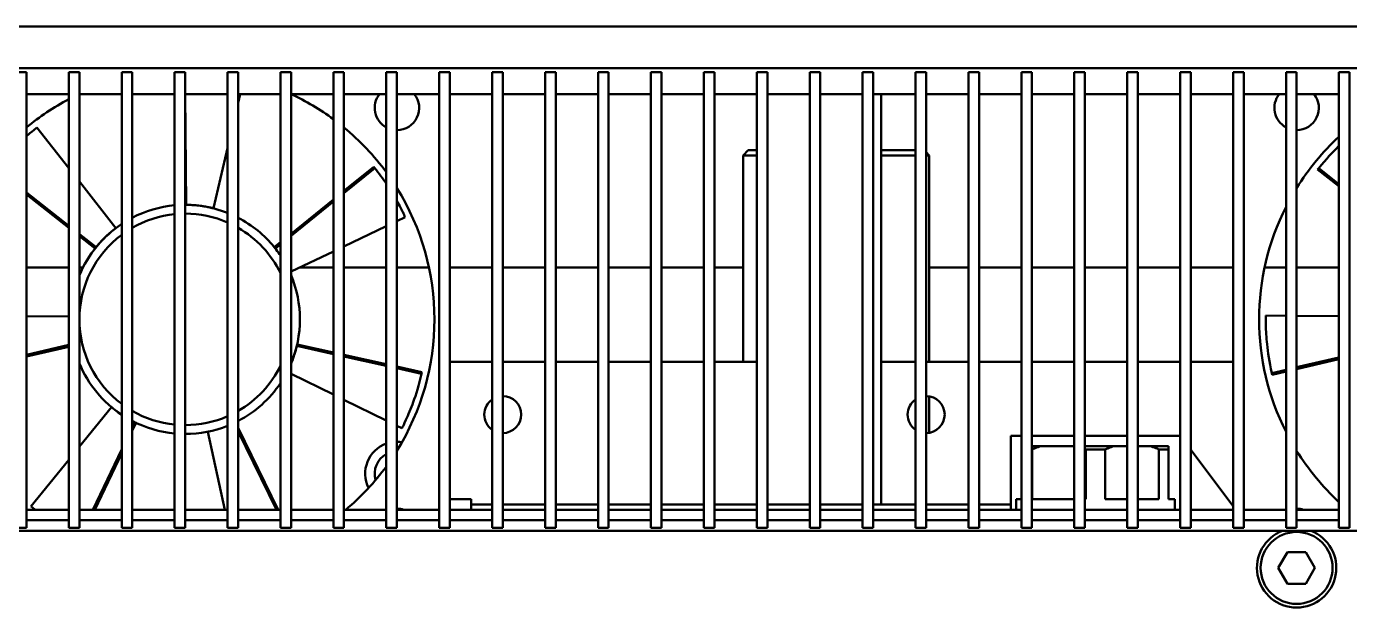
# Model space of a CAD drawing. Header units: millimetres. Extents: x 100 to 5488, y 100 to 4218.
# Drawn here: x 4453 to 4578, y 2043.9 to 2098.9 of the extents above; entities that cross this region are included whole.
import ezdxf

# ---------------------------------------------------------------- set-up
doc = ezdxf.new("R2010")
doc.units = ezdxf.units.MM
doc.header["$LTSCALE"] = 20
doc.layers.add('Visible (ANSI)', color=7, linetype='Continuous', lineweight=50)

msp = doc.modelspace()

# ---------------------------------------------------------------- linework, layer by layer
at = {"layer": 'Visible (ANSI)'}
for p, q in [((3932.002, 2098.881), (4884.002, 2098.881)), ((4883.702, 2094.931), (3932.302, 2094.931)), ((4453.002, 2094.562), (4452.002, 2094.562)), ((4453.002, 2094.562), (4453.002, 2094.556)), ((4453.002, 2094.556), (4453.002, 2088.969)), ((4457.002, 2094.556), (4457.002, 2094.562)), ((4458.002, 2094.562), (4457.002, 2094.562)), ((4457.002, 2088.969), (4457.002, 2094.556)), ((4458.002, 2094.562), (4458.002, 2094.556)), ((4458.002, 2094.556), (4458.002, 2088.969)), ((4462.002, 2094.556), (4462.002, 2094.562)), ((4463.002, 2094.562), (4462.002, 2094.562)), ((4462.002, 2088.969), (4462.002, 2094.556)), ((4463.002, 2094.562), (4463.002, 2094.556)), ((4463.002, 2094.556), (4463.002, 2088.969)), ((4467.002, 2094.556), (4467.002, 2094.562)), ((4468.002, 2094.562), (4467.002, 2094.562)), ((4467.002, 2088.969), (4467.002, 2094.556)), ((4468.002, 2094.562), (4468.002, 2094.556)), ((4468.002, 2094.556), (4468.002, 2088.969)), ((4472.002, 2094.556), (4472.002, 2094.562)), ((4473.002, 2094.562), (4472.002, 2094.562)), ((4472.002, 2088.969), (4472.002, 2094.556)), ((4473.002, 2094.562), (4473.002, 2094.556)), ((4473.002, 2094.556), (4473.002, 2088.969)), ((4477.002, 2094.556), (4477.002, 2094.562)), ((4478.002, 2094.562), (4477.002, 2094.562)), ((4477.002, 2088.969), (4477.002, 2094.556)), ((4478.002, 2094.562), (4478.002, 2094.556)), ((4478.002, 2094.556), (4478.002, 2088.969)), ((4482.002, 2094.556), (4482.002, 2094.562)), ((4483.002, 2094.562), (4482.002, 2094.562)), ((4482.002, 2088.969), (4482.002, 2094.556)), ((4483.002, 2094.562), (4483.002, 2094.556)), ((4483.002, 2094.556), (4483.002, 2088.969)), ((4487.002, 2094.556), (4487.002, 2094.562)), ((4488.002, 2094.562), (4487.002, 2094.562)), ((4487.002, 2088.969), (4487.002, 2094.556)), ((4488.002, 2094.562), (4488.002, 2094.556)), ((4488.002, 2094.556), (4488.002, 2088.969)), ((4492.002, 2094.556), (4492.002, 2094.562)), ((4493.002, 2094.562), (4492.002, 2094.562)), ((4492.002, 2088.969), (4492.002, 2094.556)), ((4493.002, 2094.562), (4493.002, 2094.556)), ((4493.002, 2094.556), (4493.002, 2088.969)), ((4497.002, 2094.556), (4497.002, 2094.562)), ((4498.002, 2094.562), (4497.002, 2094.562)), ((4497.002, 2088.969), (4497.002, 2094.556)), ((4498.002, 2094.562), (4498.002, 2094.556)), ((4498.002, 2094.556), (4498.002, 2088.969)), ((4502.002, 2094.556), (4502.002, 2094.562)), ((4503.002, 2094.562), (4502.002, 2094.562)), ((4502.002, 2088.969), (4502.002, 2094.556)), ((4503.002, 2094.562), (4503.002, 2094.556)), ((4503.002, 2094.556), (4503.002, 2088.969)), ((4507.002, 2094.556), (4507.002, 2094.562)), ((4508.002, 2094.562), (4507.002, 2094.562)), ((4507.002, 2088.969), (4507.002, 2094.556)), ((4508.002, 2094.562), (4508.002, 2094.556)), ((4508.002, 2094.556), (4508.002, 2088.969)), ((4512.002, 2094.556), (4512.002, 2094.562)), ((4513.002, 2094.562), (4512.002, 2094.562)), ((4512.002, 2088.969), (4512.002, 2094.556)), ((4513.002, 2094.562), (4513.002, 2094.556)), ((4513.002, 2094.556), (4513.002, 2088.969)), ((4517.002, 2094.556), (4517.002, 2094.562)), ((4518.002, 2094.562), (4517.002, 2094.562)), ((4517.002, 2088.969), (4517.002, 2094.556)), ((4518.002, 2094.562), (4518.002, 2094.556)), ((4518.002, 2094.556), (4518.002, 2088.969)), ((4522.002, 2094.556), (4522.002, 2094.562)), ((4523.002, 2094.562), (4522.002, 2094.562)), ((4522.002, 2088.969), (4522.002, 2094.556)), ((4523.002, 2094.562), (4523.002, 2094.556)), ((4523.002, 2094.556), (4523.002, 2088.969)), ((4527.002, 2094.556), (4527.002, 2094.562)), ((4528.002, 2094.562), (4527.002, 2094.562)), ((4527.002, 2088.969), (4527.002, 2094.556)), ((4528.002, 2094.562), (4528.002, 2094.556)), ((4528.002, 2094.556), (4528.002, 2088.969)), ((4532.002, 2094.556), (4532.002, 2094.562)), ((4533.002, 2094.562), (4532.002, 2094.562)), ((4532.002, 2088.969), (4532.002, 2094.556)), ((4533.002, 2094.562), (4533.002, 2094.556)), ((4533.002, 2094.556), (4533.002, 2088.969)), ((4537.002, 2094.556), (4537.002, 2094.562)), ((4538.002, 2094.562), (4537.002, 2094.562)), ((4537.002, 2088.969), (4537.002, 2094.556)), ((4538.002, 2094.562), (4538.002, 2094.556)), ((4538.002, 2094.556), (4538.002, 2088.969)), ((4542.002, 2094.556), (4542.002, 2094.562)), ((4543.002, 2094.562), (4542.002, 2094.562)), ((4542.002, 2088.969), (4542.002, 2094.556)), ((4543.002, 2094.562), (4543.002, 2094.556)), ((4543.002, 2094.556), (4543.002, 2088.969)), ((4547.002, 2094.556), (4547.002, 2094.562)), ((4548.002, 2094.562), (4547.002, 2094.562)), ((4547.002, 2088.969), (4547.002, 2094.556)), ((4548.002, 2094.562), (4548.002, 2094.556)), ((4548.002, 2094.556), (4548.002, 2088.969)), ((4552.002, 2094.556), (4552.002, 2094.562)), ((4553.002, 2094.562), (4552.002, 2094.562)), ((4552.002, 2088.969), (4552.002, 2094.556)), ((4553.002, 2094.562), (4553.002, 2094.556)), ((4553.002, 2094.556), (4553.002, 2088.969)), ((4557.002, 2094.556), (4557.002, 2094.562)), ((4558.002, 2094.562), (4557.002, 2094.562)), ((4557.002, 2088.969), (4557.002, 2094.556)), ((4558.002, 2094.562), (4558.002, 2094.556)), ((4558.002, 2094.556), (4558.002, 2088.969)), ((4562.002, 2094.556), (4562.002, 2094.562)), ((4563.002, 2094.562), (4562.002, 2094.562)), ((4562.002, 2088.969), (4562.002, 2094.556)), ((4563.002, 2094.562), (4563.002, 2094.556)), ((4563.002, 2094.556), (4563.002, 2088.969)), ((4567.002, 2094.556), (4567.002, 2094.562)), ((4568.002, 2094.562), (4567.002, 2094.562)), ((4567.002, 2088.969), (4567.002, 2094.556)), ((4568.002, 2094.562), (4568.002, 2094.556)), ((4568.002, 2094.556), (4568.002, 2088.969)), ((4572.002, 2094.556), (4572.002, 2094.562)), ((4573.002, 2094.562), (4572.002, 2094.562)), ((4572.002, 2088.969), (4572.002, 2094.556)), ((4573.002, 2094.562), (4573.002, 2094.556)), ((4573.002, 2094.556), (4573.002, 2088.969)), ((4577.002, 2094.556), (4577.002, 2094.562)), ((4578.002, 2094.562), (4577.002, 2094.562)), ((4577.002, 2088.969), (4577.002, 2094.556)), ((4578.002, 2094.562), (4578.002, 2094.556)), ((4578.002, 2094.556), (4578.002, 2088.969)), ((4453.002, 2092.486), (4457.002, 2092.486)), ((4458.002, 2092.486), (4462.002, 2092.486)), ((4463.002, 2092.486), (4467.002, 2092.486)), ((4468.002, 2092.486), (4472.002, 2092.486)), ((4468.083, 2082.015), (4468.008, 2092.486)), ((4473.199, 2092.486), (4473.002, 2091.646)), ((4473.002, 2092.486), (4477.002, 2092.486)), ((4478.002, 2092.486), (4482.002, 2092.486)), ((4483.002, 2092.486), (4487.002, 2092.486)), ((4488.002, 2092.486), (4492.002, 2092.486)), ((4493.002, 2092.486), (4497.002, 2092.486)), ((4498.002, 2092.486), (4502.002, 2092.486)), ((4503.002, 2092.486), (4507.002, 2092.486)), ((4508.002, 2092.486), (4512.002, 2092.486)), ((4513.002, 2092.486), (4517.002, 2092.486)), ((4518.002, 2092.486), (4522.002, 2092.486)), ((4523.002, 2092.486), (4527.002, 2092.486)), ((4528.002, 2092.486), (4532.002, 2092.486)), ((4533.002, 2092.486), (4537.002, 2092.486)), ((4533.752, 2092.486), (4533.752, 2053.681)), ((4538.002, 2092.486), (4542.002, 2092.486)), ((4543.002, 2092.486), (4547.002, 2092.486)), ((4548.002, 2092.486), (4552.002, 2092.486)), ((4553.002, 2092.486), (4557.002, 2092.486)), ((4558.002, 2092.486), (4562.002, 2092.486)), ((4563.002, 2092.486), (4567.002, 2092.486)), ((4568.002, 2092.486), (4572.002, 2092.486)), ((4573.002, 2092.486), (4577.002, 2092.486)), ((4453.002, 2051.716), (4453.002, 2088.969)), ((4453.748, 2089.126), (4453.757, 2089.133)), ((4453.749, 2089.126), (4453.757, 2089.133)), ((4453.982, 2089.31), (4457.002, 2085.477)), ((4457.002, 2088.969), (4457.002, 2051.716)), ((4458.002, 2051.716), (4458.002, 2088.969)), ((4462.002, 2088.969), (4462.002, 2051.716)), ((4463.002, 2051.716), (4463.002, 2088.969)), ((4467.002, 2088.969), (4467.002, 2051.716)), ((4468.002, 2051.716), (4468.002, 2088.969)), ((4472.002, 2088.969), (4472.002, 2051.716)), ((4473.002, 2051.716), (4473.002, 2088.969)), ((4477.002, 2088.969), (4477.002, 2051.716)), ((4478.002, 2051.716), (4478.002, 2088.969)), ((4482.002, 2088.969), (4482.002, 2051.716)), ((4483.002, 2051.716), (4483.002, 2088.969)), ((4487.002, 2088.969), (4487.002, 2051.716)), ((4488.002, 2051.716), (4488.002, 2088.969)), ((4492.002, 2088.969), (4492.002, 2051.716)), ((4493.002, 2051.716), (4493.002, 2088.969)), ((4497.002, 2088.969), (4497.002, 2051.716)), ((4498.002, 2051.716), (4498.002, 2088.969)), ((4502.002, 2088.969), (4502.002, 2051.716)), ((4503.002, 2051.716), (4503.002, 2088.969)), ((4507.002, 2088.969), (4507.002, 2051.716)), ((4508.002, 2051.716), (4508.002, 2088.969)), ((4512.002, 2088.969), (4512.002, 2051.716)), ((4513.002, 2051.716), (4513.002, 2088.969)), ((4517.002, 2088.969), (4517.002, 2051.716)), ((4518.002, 2051.716), (4518.002, 2088.969)), ((4522.002, 2088.969), (4522.002, 2051.716)), ((4523.002, 2051.716), (4523.002, 2088.969)), ((4527.002, 2088.969), (4527.002, 2051.716)), ((4528.002, 2051.716), (4528.002, 2088.969)), ((4532.002, 2088.969), (4532.002, 2051.716)), ((4533.002, 2051.716), (4533.002, 2088.969)), ((4537.002, 2088.969), (4537.002, 2051.716)), ((4538.002, 2051.716), (4538.002, 2088.969)), ((4542.002, 2088.969), (4542.002, 2051.716)), ((4543.002, 2051.716), (4543.002, 2088.969)), ((4547.002, 2088.969), (4547.002, 2051.716)), ((4548.002, 2051.716), (4548.002, 2088.969)), ((4552.002, 2088.969), (4552.002, 2051.716)), ((4553.002, 2051.716), (4553.002, 2088.969)), ((4557.002, 2088.969), (4557.002, 2051.716)), ((4558.002, 2051.716), (4558.002, 2088.969)), ((4562.002, 2088.969), (4562.002, 2051.716)), ((4563.002, 2051.716), (4563.002, 2088.969)), ((4567.002, 2088.969), (4567.002, 2051.716)), ((4568.002, 2051.716), (4568.002, 2088.969)), ((4572.002, 2088.969), (4572.002, 2051.716)), ((4573.002, 2051.716), (4573.002, 2088.969)), ((4577.002, 2088.969), (4577.002, 2051.716)), ((4578.002, 2051.716), (4578.002, 2088.969)), ((4472.002, 2087.37), (4470.672, 2081.682)), ((4521.202, 2087.181), (4520.702, 2086.681)), ((4520.702, 2086.681), (4522.002, 2086.681)), ((4520.702, 2067.181), (4520.702, 2086.681)), ((4521.202, 2087.181), (4522.002, 2087.181)), ((4533.752, 2087.181), (4537.002, 2087.181)), ((4533.752, 2086.681), (4537.002, 2086.681)), ((4538.002, 2086.981), (4538.302, 2086.681)), ((4538.002, 2086.681), (4538.302, 2086.681)), ((4538.302, 2067.181), (4538.302, 2086.681)), ((4485.809, 2085.606), (4483.002, 2083.333)), ((4483.002, 2083.129), (4485.909, 2085.483)), ((4485.909, 2085.483), (4485.809, 2085.606)), ((4575.088, 2085.473), (4574.99, 2085.349)), ((4574.99, 2085.349), (4577.002, 2083.766)), ((4577.002, 2083.968), (4575.088, 2085.473)), ((4458.002, 2084.208), (4461.461, 2079.819)), ((4457.002, 2080.035), (4453.002, 2083.181)), ((4453.002, 2082.98), (4457.002, 2079.833)), ((4482.002, 2082.523), (4478.002, 2079.282)), ((4468.002, 2082.014), (4468.083, 2082.015)), ((4478.002, 2079.078), (4482.002, 2082.319)), ((4488.787, 2080.836), (4488.002, 2080.463)), ((4488.659, 2081.106), (4488.665, 2081.095)), ((4488.66, 2081.104), (4488.665, 2081.095)), ((4459.586, 2078.003), (4458.002, 2079.248)), ((4458.002, 2079.047), (4459.488, 2077.878)), ((4487.002, 2079.987), (4483.002, 2078.085)), ((4459.488, 2077.878), (4459.586, 2078.003)), ((4477.002, 2078.472), (4476.42, 2078)), ((4476.42, 2078), (4476.52, 2077.877)), ((4476.52, 2077.877), (4477.002, 2078.268)), ((4482.002, 2077.609), (4478.002, 2075.706)), ((4453.002, 2076.102), (4457.002, 2076.102)), ((4458.002, 2076.102), (4458.351, 2076.102)), ((4478.834, 2076.102), (4482.002, 2076.102)), ((4483.002, 2076.102), (4487.002, 2076.102)), ((4488.002, 2076.102), (4491.024, 2076.102)), ((4493.002, 2076.102), (4497.002, 2076.102)), ((4498.002, 2076.102), (4502.002, 2076.102)), ((4503.002, 2076.102), (4507.002, 2076.102)), ((4508.002, 2076.102), (4512.002, 2076.102)), ((4513.002, 2076.102), (4517.002, 2076.102)), ((4518.002, 2076.102), (4520.702, 2076.102)), ((4538.302, 2076.102), (4542.002, 2076.102)), ((4543.002, 2076.102), (4547.002, 2076.102)), ((4548.002, 2076.102), (4552.002, 2076.102)), ((4553.002, 2076.102), (4557.002, 2076.102)), ((4558.002, 2076.102), (4562.002, 2076.102)), ((4563.002, 2076.102), (4567.002, 2076.102)), ((4569.981, 2076.102), (4572.002, 2076.102)), ((4573.002, 2076.102), (4577.002, 2076.102)), ((4453.002, 2071.484), (4457.002, 2071.459)), ((4570.087, 2071.534), (4572.002, 2071.522)), ((4573.002, 2071.516), (4577.002, 2071.49)), ((4570.085, 2071.237), (4570.085, 2071.248)), ((4570.085, 2071.236), (4570.085, 2071.247)), ((4457.002, 2068.761), (4453.002, 2067.822)), ((4478.575, 2068.82), (4478.541, 2068.665)), ((4482.002, 2068.054), (4478.575, 2068.82)), ((4453.002, 2067.659), (4457.002, 2068.598)), ((4478.541, 2068.665), (4482.002, 2067.892)), ((4487.002, 2066.938), (4483.002, 2067.831)), ((4483.002, 2067.669), (4487.002, 2066.776)), ((4577.002, 2067.587), (4573.002, 2066.648)), ((4490.368, 2066.186), (4488.002, 2066.715)), ((4488.002, 2066.552), (4490.334, 2066.032)), ((4493.002, 2067.181), (4497.002, 2067.181)), ((4498.002, 2067.181), (4502.002, 2067.181)), ((4503.002, 2067.181), (4507.002, 2067.181)), ((4508.002, 2067.181), (4512.002, 2067.181)), ((4513.002, 2067.181), (4517.002, 2067.181)), ((4518.002, 2067.181), (4522.002, 2067.181)), ((4533.752, 2067.181), (4537.002, 2067.181)), ((4538.002, 2067.181), (4542.002, 2067.181)), ((4543.002, 2067.181), (4547.002, 2067.181)), ((4548.002, 2067.181), (4552.002, 2067.181)), ((4553.002, 2067.181), (4557.002, 2067.181)), ((4558.002, 2067.181), (4562.002, 2067.181)), ((4563.002, 2067.181), (4567.002, 2067.181)), ((4572.002, 2066.413), (4570.656, 2066.097)), ((4570.692, 2065.943), (4572.002, 2066.251)), ((4573.002, 2066.485), (4577.002, 2067.425)), ((4482.002, 2064.071), (4478.002, 2066.036)), ((4490.334, 2066.032), (4490.368, 2066.186)), ((4570.656, 2066.097), (4570.692, 2065.943)), ((4538.302, 2060.457), (4538.302, 2063.905)), ((4458.002, 2059.147), (4461.028, 2062.888)), ((4487.002, 2061.615), (4483.002, 2063.58)), ((4463.215, 2061.462), (4463.002, 2061.014)), ((4463.002, 2060.645), (4463.358, 2061.394)), ((4463.358, 2061.394), (4463.215, 2061.462)), ((4471.759, 2053.181), (4470.132, 2060.559)), ((4476.786, 2053.181), (4473.002, 2060.935)), ((4473.002, 2060.574), (4476.61, 2053.181)), ((4488.48, 2060.889), (4488.002, 2061.124)), ((4488.611, 2061.156), (4488.606, 2061.146)), ((4488.612, 2061.157), (4488.607, 2061.146)), ((4546.002, 2060.181), (4547.002, 2060.181)), ((4546.002, 2060.181), (4546.002, 2053.681)), ((4548.002, 2060.181), (4552.002, 2060.181)), ((4553.002, 2060.181), (4557.002, 2060.181)), ((4558.002, 2060.181), (4562.002, 2060.181)), ((4462.002, 2058.907), (4459.285, 2053.181)), ((4548.002, 2059.181), (4548.771, 2059.181)), ((4548.002, 2058.881), (4548.007, 2058.881)), ((4548.007, 2058.881), (4548.007, 2054.181)), ((4552.002, 2059.181), (4548.771, 2059.181)), ((4553.002, 2059.181), (4555.671, 2059.181)), ((4553.098, 2054.181), (4553.098, 2058.881)), ((4553.098, 2058.881), (4554.907, 2058.881)), ((4554.907, 2058.881), (4554.907, 2054.181)), ((4557.002, 2059.181), (4555.671, 2059.181)), ((4559.234, 2059.181), (4558.002, 2059.181)), ((4559.234, 2059.181), (4560.902, 2059.181)), ((4559.998, 2054.181), (4559.998, 2058.881)), ((4559.998, 2058.881), (4560.902, 2058.881)), ((4560.902, 2058.881), (4560.902, 2059.181)), ((4560.902, 2058.881), (4560.902, 2054.181)), ((4567.002, 2053.514), (4563.002, 2058.847)), ((4453.43, 2053.493), (4457.002, 2057.91)), ((4459.46, 2053.181), (4462.002, 2058.538)), ((4495.002, 2054.181), (4493.002, 2054.181)), ((4495.002, 2054.181), (4495.002, 2053.681)), ((4546.502, 2054.181), (4547.002, 2054.181)), ((4546.502, 2053.181), (4546.502, 2054.181)), ((4548.007, 2054.181), (4552.002, 2054.181)), ((4553.002, 2054.181), (4553.098, 2054.181)), ((4554.907, 2054.181), (4557.002, 2054.181)), ((4558.002, 2054.181), (4559.998, 2054.181)), ((4560.902, 2054.181), (4561.502, 2054.181)), ((4561.502, 2053.181), (4561.502, 2054.181)), ((4453.002, 2053.181), (4457.002, 2053.181)), ((4453.661, 2053.305), (4453.652, 2053.312)), ((4453.662, 2053.305), (4453.653, 2053.312)), ((4458.002, 2053.181), (4462.002, 2053.181)), ((4463.002, 2053.181), (4467.002, 2053.181)), ((4468.002, 2053.181), (4472.002, 2053.181)), ((4473.002, 2053.181), (4477.002, 2053.181)), ((4478.002, 2053.181), (4482.002, 2053.181)), ((4483.002, 2053.181), (4487.002, 2053.181)), ((4488.002, 2053.181), (4492.002, 2053.181)), ((4493.002, 2053.181), (4497.002, 2053.181)), ((4495.002, 2053.181), (4495.002, 2053.681)), ((4495.002, 2053.681), (4497.002, 2053.681)), ((4498.002, 2053.681), (4502.002, 2053.681)), ((4498.002, 2053.181), (4502.002, 2053.181)), ((4503.002, 2053.681), (4507.002, 2053.681)), ((4503.002, 2053.181), (4507.002, 2053.181)), ((4508.002, 2053.681), (4512.002, 2053.681)), ((4508.002, 2053.181), (4512.002, 2053.181)), ((4513.002, 2053.681), (4517.002, 2053.681)), ((4513.002, 2053.181), (4517.002, 2053.181)), ((4518.002, 2053.681), (4522.002, 2053.681)), ((4518.002, 2053.181), (4522.002, 2053.181)), ((4523.002, 2053.681), (4527.002, 2053.681)), ((4523.002, 2053.681), (4527.002, 2053.681)), ((4523.002, 2053.181), (4527.002, 2053.181)), ((4528.002, 2053.681), (4532.002, 2053.681)), ((4528.002, 2053.681), (4532.002, 2053.681)), ((4528.002, 2053.181), (4532.002, 2053.181)), ((4533.002, 2053.681), (4533.252, 2053.681)), ((4533.002, 2053.681), (4537.002, 2053.681)), ((4533.002, 2053.181), (4537.002, 2053.181)), ((4538.002, 2053.681), (4542.002, 2053.681)), ((4538.002, 2053.181), (4542.002, 2053.181)), ((4543.002, 2053.681), (4544.002, 2053.681)), ((4543.002, 2053.181), (4547.002, 2053.181)), ((4544.002, 2053.681), (4546.002, 2053.681)), ((4546.002, 2053.681), (4546.002, 2053.181)), ((4548.002, 2053.181), (4552.002, 2053.181)), ((4553.002, 2053.181), (4557.002, 2053.181)), ((4558.002, 2053.181), (4562.002, 2053.181)), ((4563.002, 2053.181), (4567.002, 2053.181)), ((4568.002, 2053.181), (4572.002, 2053.181)), ((4573.002, 2053.181), (4577.002, 2053.181)), ((4453.002, 2051.481), (4452.002, 2051.481)), ((4453.002, 2052.181), (4457.002, 2052.181)), ((4453.002, 2051.716), (4453.002, 2051.481)), ((4457.002, 2051.481), (4457.002, 2051.716)), ((4458.002, 2051.481), (4457.002, 2051.481)), ((4458.002, 2052.181), (4462.002, 2052.181)), ((4458.002, 2051.716), (4458.002, 2051.481)), ((4462.002, 2051.481), (4462.002, 2051.716)), ((4463.002, 2051.481), (4462.002, 2051.481)), ((4463.002, 2052.181), (4467.002, 2052.181)), ((4463.002, 2051.716), (4463.002, 2051.481)), ((4467.002, 2051.481), (4467.002, 2051.716)), ((4468.002, 2051.481), (4467.002, 2051.481)), ((4468.002, 2052.181), (4472.002, 2052.181)), ((4468.002, 2051.716), (4468.002, 2051.481)), ((4472.002, 2051.481), (4472.002, 2051.716)), ((4473.002, 2051.481), (4472.002, 2051.481)), ((4473.002, 2052.181), (4477.002, 2052.181)), ((4473.002, 2051.716), (4473.002, 2051.481)), ((4477.002, 2051.481), (4477.002, 2051.716)), ((4478.002, 2051.481), (4477.002, 2051.481)), ((4478.002, 2052.181), (4482.002, 2052.181)), ((4478.002, 2051.716), (4478.002, 2051.481)), ((4482.002, 2051.481), (4482.002, 2051.716)), ((4483.002, 2051.481), (4482.002, 2051.481)), ((4483.002, 2052.181), (4487.002, 2052.181)), ((4483.002, 2051.716), (4483.002, 2051.481)), ((4487.002, 2051.481), (4487.002, 2051.716)), ((4488.002, 2051.481), (4487.002, 2051.481)), ((4488.002, 2052.181), (4492.002, 2052.181)), ((4488.002, 2051.716), (4488.002, 2051.481)), ((4492.002, 2051.481), (4492.002, 2051.716)), ((4493.002, 2051.481), (4492.002, 2051.481)), ((4493.002, 2052.181), (4497.002, 2052.181)), ((4493.002, 2051.716), (4493.002, 2051.481)), ((4497.002, 2051.481), (4497.002, 2051.716)), ((4498.002, 2051.481), (4497.002, 2051.481)), ((4498.002, 2052.181), (4502.002, 2052.181)), ((4498.002, 2051.716), (4498.002, 2051.481)), ((4502.002, 2051.481), (4502.002, 2051.716)), ((4503.002, 2051.481), (4502.002, 2051.481)), ((4503.002, 2052.181), (4507.002, 2052.181)), ((4503.002, 2051.716), (4503.002, 2051.481)), ((4507.002, 2051.481), (4507.002, 2051.716)), ((4508.002, 2051.481), (4507.002, 2051.481)), ((4508.002, 2052.181), (4512.002, 2052.181)), ((4508.002, 2051.716), (4508.002, 2051.481)), ((4512.002, 2051.481), (4512.002, 2051.716)), ((4513.002, 2051.481), (4512.002, 2051.481)), ((4513.002, 2052.181), (4517.002, 2052.181)), ((4513.002, 2051.716), (4513.002, 2051.481)), ((4517.002, 2051.481), (4517.002, 2051.716)), ((4518.002, 2051.481), (4517.002, 2051.481)), ((4518.002, 2052.181), (4522.002, 2052.181)), ((4518.002, 2051.716), (4518.002, 2051.481)), ((4522.002, 2051.481), (4522.002, 2051.716)), ((4523.002, 2051.481), (4522.002, 2051.481)), ((4523.002, 2052.181), (4527.002, 2052.181)), ((4523.002, 2051.716), (4523.002, 2051.481)), ((4527.002, 2051.481), (4527.002, 2051.716)), ((4528.002, 2051.481), (4527.002, 2051.481)), ((4528.002, 2052.181), (4532.002, 2052.181)), ((4528.002, 2051.716), (4528.002, 2051.481)), ((4532.002, 2051.481), (4532.002, 2051.716)), ((4533.002, 2051.481), (4532.002, 2051.481)), ((4533.002, 2052.181), (4537.002, 2052.181)), ((4533.002, 2051.716), (4533.002, 2051.481)), ((4537.002, 2051.481), (4537.002, 2051.716)), ((4538.002, 2051.481), (4537.002, 2051.481)), ((4538.002, 2052.181), (4542.002, 2052.181)), ((4538.002, 2051.716), (4538.002, 2051.481)), ((4542.002, 2051.481), (4542.002, 2051.716)), ((4543.002, 2051.481), (4542.002, 2051.481)), ((4543.002, 2052.181), (4547.002, 2052.181)), ((4543.002, 2051.716), (4543.002, 2051.481)), ((4547.002, 2051.481), (4547.002, 2051.716)), ((4548.002, 2051.481), (4547.002, 2051.481)), ((4548.002, 2052.181), (4552.002, 2052.181)), ((4548.002, 2051.716), (4548.002, 2051.481)), ((4552.002, 2051.481), (4552.002, 2051.716)), ((4553.002, 2051.481), (4552.002, 2051.481)), ((4553.002, 2052.181), (4557.002, 2052.181)), ((4553.002, 2051.716), (4553.002, 2051.481)), ((4557.002, 2051.481), (4557.002, 2051.716)), ((4558.002, 2051.481), (4557.002, 2051.481)), ((4558.002, 2052.181), (4562.002, 2052.181)), ((4558.002, 2051.716), (4558.002, 2051.481)), ((4562.002, 2051.481), (4562.002, 2051.716)), ((4563.002, 2051.481), (4562.002, 2051.481)), ((4563.002, 2052.181), (4567.002, 2052.181)), ((4563.002, 2051.716), (4563.002, 2051.481)), ((4567.002, 2051.481), (4567.002, 2051.716)), ((4568.002, 2051.481), (4567.002, 2051.481)), ((4568.002, 2052.181), (4572.002, 2052.181)), ((4568.002, 2051.716), (4568.002, 2051.481)), ((4572.002, 2051.481), (4572.002, 2051.716)), ((4573.002, 2051.481), (4572.002, 2051.481)), ((4573.002, 2052.181), (4577.002, 2052.181)), ((4573.002, 2051.716), (4573.002, 2051.481)), ((4577.002, 2051.481), (4577.002, 2051.716)), ((4578.002, 2051.481), (4577.002, 2051.481)), ((4578.002, 2051.716), (4578.002, 2051.481)), ((4571.656, 2051.181), (4409.349, 2051.181)), ((4574.335, 2051.181), (4571.67, 2051.181)), ((4736.656, 2051.181), (4574.349, 2051.181)), ((4572.136, 2049.181), (4571.27, 2047.681)), ((4572.136, 2049.181), (4573.869, 2049.181)), ((4574.735, 2047.681), (4573.869, 2049.181)), ((4571.27, 2047.681), (4572.136, 2046.181)), ((4573.869, 2046.181), (4574.735, 2047.681)), ((4573.869, 2046.181), (4572.136, 2046.181))]:
    msp.add_line(p, q, dxfattribs=at)
msp.add_circle((4573.002, 2047.681), 3.4, dxfattribs=at)
for centre, radius, start, end in [((4468.002, 2071.181), 23.542, 117.85637, 129.58098), ((4468.002, 2071.181), 23.542, 53.50945, 64.82366), ((4488.002, 2091.181), 2.1, 141.56992, 241.56311), ((4488.002, 2091.181), 2.1, 270, 38.43008), ((4573.002, 2091.181), 2.1, 141.56992, 241.56311), ((4573.002, 2091.181), 2.1, 270, 38.43008), ((4468.002, 2071.181), 23.542, 36.18842, 50.41902), ((4593.002, 2071.181), 23.542, 132.81599, 148.16358), ((4468.002, 2071.181), 23.542, 328.16358, 31.83642), ((4468.002, 2071.181), 10.833, 95.29638, 117.48643), ((4468.002, 2071.181), 10.833, 68.33182, 90), ((4593.002, 2071.181), 23.542, 153.13014, 206.86986), ((4468.002, 2071.181), 10.833, 123.63128, 157.38014), ((4468.002, 2071.181), 10, 95.73917, 120), ((4468.002, 2071.181), 10, 66.42182, 90), ((4468.002, 2071.181), 10.833, 39.01182, 62.51357), ((4468.002, 2071.181), 10, 126.8699, 233.1301), ((4468.002, 2071.181), 10, 25.84193, 60), ((4468.002, 2071.181), 10.833, 33.82216, 37.56756), ((4468.002, 2071.181), 10.833, 337.38014, 22.61986), ((4468.002, 2071.181), 10.833, 202.61986, 236.36872), ((4468.002, 2071.181), 10, 300, 334.15807), ((4468.002, 2071.181), 10.833, 297.48643, 326.17784), ((4498.002, 2062.181), 1.75, 270, 90), ((4538.002, 2062.181), 1.75, 270, 90), ((4468.002, 2071.181), 10, 240, 264.26083), ((4498.002, 2062.181), 1.75, 124.8499, 235.1501), ((4538.002, 2062.181), 1.75, 124.8499, 235.1501), ((4468.002, 2071.181), 10.833, 242.51357, 264.70362), ((4468.002, 2071.181), 10, 270, 293.57818), ((4468.002, 2071.181), 10.833, 270, 291.66818), ((4488.002, 2056.602), 3, 109.47122, 206.94457), ((4488.002, 2056.602), 3, 80.87515, 90), ((4593.002, 2071.181), 23.542, 211.83642, 227.18401), ((4488.002, 2056.602), 2.1, 118.43689, 196.77953), ((4468.002, 2071.181), 23.542, 310.12842, 323.81158), ((4488.002, 2051.181), 2.1, 72.24721, 90), ((4573.002, 2051.181), 2.1, 72.24721, 90), ((4573.002, 2047.681), 3.75, 111.03947, 68.96053), ((4573.002, 2047.681), 3.75, 110.83583, 111.03947), ((4573.002, 2047.681), 3.75, 68.96053, 69.16417)]:
    msp.add_arc(centre, radius, start, end, dxfattribs=at)
for points, knots in [([(4453.003, 2088.507), (4453.113, 2088.603), (4453.219, 2088.693), (4453.64, 2089.044), (4453.801, 2089.168), (4453.948, 2089.283), (4453.982, 2089.31), (4453.982, 2089.31)], [-0.5323172, -0.5323172, -0.5323172, -0.5323172, -0.47794451, -0.47794451, -0.30056726, -0.30056726, -0.16478553, -0.16478553, -0.16478553, -0.16478553]), ([(4575.088, 2085.473), (4575.78, 2086.34), (4576.421, 2087.019), (4576.979, 2087.566), (4576.991, 2087.577), (4577.002, 2087.588)], [-0.94679546, -0.94679546, -0.94679546, -0.94679546, -0.69262529, -0.69262529, -0.68726312, -0.68726312, -0.68726312, -0.68726312]), ([(4468.083, 2082.015), (4469.061, 2082.008), (4469.878, 2081.862), (4470.497, 2081.726), (4470.644, 2081.689), (4470.672, 2081.682), (4470.673, 2081.682), (4470.672, 2081.682)], [0.000001, 0.000001, 0.000001, 0.000001, 0.45138784, 0.45138784, 0.63060351, 0.63060351, 0.65159155, 0.65159155, 0.65159155, 0.65159155]), ([(4469.901, 2081.847), (4469.901, 2081.847), (4469.901, 2081.847), (4469.901, 2081.847), (4469.901, 2081.847), (4469.901, 2081.847), (4469.9, 2081.847), (4469.9, 2081.847), (4469.9, 2081.847), (4469.897, 2081.847), (4469.894, 2081.848), (4469.86, 2081.854), (4469.828, 2081.859), (4469.737, 2081.874), (4469.679, 2081.884), (4469.613, 2081.894)], [0, 0, 0, 0, 0.000021658, 0.000021658, 0.000064974, 0.000064974, 0.000151607, 0.000151607, 0.000324872, 0.000324872, 0.002477651, 0.002477651, 0.025444006, 0.025444006, 0.065753445, 0.065753445, 0.065753445, 0.065753445]), ([(4470.465, 2081.731), (4470.465, 2081.731), (4470.465, 2081.731), (4470.488, 2081.725), (4470.425, 2081.742), (4470.225, 2081.784)], [-0.20722124, -0.20722124, -0.20722124, -0.20722124, -0.20592978, -0.20592978, -0.000001, -0.000001, -0.000001, -0.000001]), ([(4470.47, 2081.729), (4470.47, 2081.729), (4470.469, 2081.73), (4470.46, 2081.732), (4470.44, 2081.736), (4470.407, 2081.744), (4470.401, 2081.745), (4470.393, 2081.747), (4470.39, 2081.748), (4470.388, 2081.748), (4470.387, 2081.748), (4470.387, 2081.749), (4470.387, 2081.749), (4470.387, 2081.749)], [0.011185484, 0.011185484, 0.011185484, 0.011185484, 0.020935304, 0.020935304, 0.057571047, 0.057571047, 0.066690136, 0.066690136, 0.070109678, 0.070109678, 0.070750841, 0.070750841, 0.070780896, 0.070780896, 0.070780896, 0.070780896]), ([(4470.672, 2081.682), (4470.648, 2081.688), (4470.623, 2081.694), (4470.588, 2081.702), (4470.575, 2081.705), (4470.554, 2081.71), (4470.544, 2081.712), (4470.527, 2081.716), (4470.52, 2081.718), (4470.502, 2081.722), (4470.492, 2081.724), (4470.476, 2081.728), (4470.469, 2081.73), (4470.46, 2081.732), (4470.457, 2081.732), (4470.454, 2081.733), (4470.454, 2081.733), (4470.454, 2081.733), (4470.454, 2081.733), (4470.453, 2081.733), (4470.453, 2081.733), (4470.453, 2081.733)], [0, 0, 0, 0, 0.007706798, 0.007706798, 0.012223609, 0.012223609, 0.017125714, 0.017125714, 0.0226313, 0.0226313, 0.033575368, 0.033575368, 0.041769648, 0.041769648, 0.044842497, 0.044842497, 0.045130576, 0.045130576, 0.045346635, 0.045346635, 0.045358599, 0.045358599, 0.045358599, 0.045358599]), ([(4488.003, 2082.371), (4488.282, 2081.872), (4488.441, 2081.551), (4488.657, 2081.113), (4488.73, 2080.957), (4488.78, 2080.852), (4488.787, 2080.836), (4488.787, 2080.836)], [-0.73509512, -0.73509512, -0.73509512, -0.73509512, -0.51533377, -0.51533377, -0.28246317, -0.28246317, -0.1835826, -0.1835826, -0.1835826, -0.1835826]), ([(4459.586, 2078.003), (4459.933, 2078.432), (4460.29, 2078.803), (4460.916, 2079.388), (4461.137, 2079.565), (4461.364, 2079.745), (4461.461, 2079.819), (4461.461, 2079.819), (4461.461, 2079.819), (4461.461, 2079.819)], [0.000001, 0.000001, 0.000001, 0.000001, 0.25482891, 0.25482891, 0.50678915, 0.50678915, 0.67512864, 0.67512864, 0.67891933, 0.67891933, 0.67891933, 0.67891933]), ([(4461.461, 2079.819), (4461.441, 2079.803), (4461.421, 2079.788), (4461.393, 2079.765), (4461.383, 2079.757), (4461.365, 2079.743), (4461.358, 2079.737), (4461.344, 2079.727), (4461.339, 2079.722), (4461.324, 2079.711), (4461.316, 2079.704), (4461.303, 2079.694), (4461.297, 2079.69), (4461.29, 2079.684), (4461.288, 2079.682), (4461.285, 2079.68), (4461.285, 2079.68), (4461.285, 2079.68), (4461.285, 2079.68), (4461.285, 2079.68), (4461.285, 2079.68), (4461.285, 2079.68)], [0, 0, 0, 0, 0.007706797, 0.007706797, 0.012223609, 0.012223609, 0.017125714, 0.017125714, 0.022631299, 0.022631299, 0.033575367, 0.033575367, 0.041769647, 0.041769647, 0.044842495, 0.044842495, 0.045130574, 0.045130574, 0.045346633, 0.045346633, 0.045358597, 0.045358597, 0.045358597, 0.045358597]), ([(4461.285, 2079.68), (4461.289, 2079.683), (4461.297, 2079.689), (4461.298, 2079.69), (4461.298, 2079.69), (4461.298, 2079.69)], [0, 0, 0, 0, 0.073079111, 0.073079111, 0.074042246, 0.074042246, 0.074042246, 0.074042246]), ([(4476.59, 2077.786), (4476.562, 2077.822), (4476.535, 2077.857), (4476.478, 2077.928), (4476.449, 2077.964), (4476.42, 2078)], [-0.027260923, -0.027260923, -0.027260923, -0.027260923, -0.013841096, -0.013841096, -0.000001, -0.000001, -0.000001, -0.000001]), ([(4476.52, 2077.877), (4476.532, 2077.862), (4476.543, 2077.847), (4476.567, 2077.817), (4476.578, 2077.802), (4476.59, 2077.786)], [0.000009544, 0.000009544, 0.000009544, 0.000009544, 0.008790095, 0.008790095, 0.017727069, 0.017727069, 0.017727069, 0.017727069]), ([(4570.656, 2066.097), (4570.414, 2067.163), (4570.284, 2068.072), (4570.141, 2069.462), (4570.104, 2070.122), (4570.081, 2071.089), (4570.085, 2071.292), (4570.087, 2071.486), (4570.087, 2071.534), (4570.087, 2071.534)], [-0.87486875, -0.87486875, -0.87486875, -0.87486875, -0.65677022, -0.65677022, -0.47108116, -0.47108116, -0.30449323, -0.30449323, -0.16328022, -0.16328022, -0.16328022, -0.16328022]), ([(4478.541, 2068.665), (4478.413, 2068.128), (4478.251, 2067.639), (4478.062, 2067.156), (4478.032, 2067.08), (4478.003, 2067.01)], [0.000001, 0.000001, 0.000001, 0.000001, 0.25497143, 0.25497143, 0.30686024, 0.30686024, 0.30686024, 0.30686024]), ([(4490.334, 2066.032), (4490.086, 2064.958), (4489.804, 2064.076), (4489.325, 2062.755), (4489.069, 2062.142), (4488.668, 2061.262), (4488.58, 2061.093), (4488.5, 2060.93), (4488.48, 2060.889), (4488.48, 2060.889)], [-0.84200199, -0.84200199, -0.84200199, -0.84200199, -0.63531392, -0.63531392, -0.46010232, -0.46010232, -0.30242327, -0.30242327, -0.16409281, -0.16409281, -0.16409281, -0.16409281]), ([(4462.002, 2062.159), (4461.975, 2062.177), (4461.948, 2062.195), (4461.569, 2062.452), (4461.348, 2062.629), (4461.121, 2062.81), (4461.028, 2062.888), (4461.028, 2062.888), (4461.028, 2062.888), (4461.028, 2062.888)], [0.2360128, 0.2360128, 0.2360128, 0.2360128, 0.25486098, 0.25486098, 0.50685666, 0.50685666, 0.67513336, 0.67513336, 0.67889837, 0.67889837, 0.67889837, 0.67889837]), ([(4461.028, 2062.888), (4461.048, 2062.872), (4461.068, 2062.856), (4461.096, 2062.834), (4461.106, 2062.826), (4461.123, 2062.812), (4461.131, 2062.805), (4461.144, 2062.795), (4461.15, 2062.79), (4461.164, 2062.778), (4461.172, 2062.772), (4461.185, 2062.762), (4461.19, 2062.757), (4461.198, 2062.751), (4461.2, 2062.749), (4461.202, 2062.748), (4461.203, 2062.747), (4461.203, 2062.747), (4461.203, 2062.747), (4461.203, 2062.747), (4461.203, 2062.747), (4461.203, 2062.747)], [0, 0, 0, 0, 0.007706797, 0.007706797, 0.012223609, 0.012223609, 0.017125714, 0.017125714, 0.022631299, 0.022631299, 0.033575367, 0.033575367, 0.041769647, 0.041769647, 0.044842495, 0.044842495, 0.045130574, 0.045130574, 0.045346633, 0.045346633, 0.045358597, 0.045358597, 0.045358597, 0.045358597]), ([(4461.203, 2062.747), (4461.199, 2062.751), (4461.191, 2062.757), (4461.19, 2062.758), (4461.19, 2062.758), (4461.19, 2062.758)], [0, 0, 0, 0, 0.073079111, 0.073079111, 0.074042245, 0.074042245, 0.074042245, 0.074042245]), ([(4559.234, 2059.181), (4559.323, 2059.151), (4559.41, 2059.12), (4559.497, 2059.088), (4559.583, 2059.056), (4559.667, 2059.023), (4559.751, 2058.988), (4559.834, 2058.953), (4559.917, 2058.918), (4559.998, 2058.881)], [0, 0, 0, 0, 0.3333333, 0.3333333, 0.3333333, 0.6666667, 0.6666667, 0.6666667, 1, 1, 1, 1]), ([(4453.817, 2053.18), (4453.665, 2053.3), (4453.58, 2053.37), (4453.464, 2053.465), (4453.43, 2053.493), (4453.43, 2053.493)], [-0.41334226, -0.41334226, -0.41334226, -0.41334226, -0.30104984, -0.30104984, -0.16460842, -0.16460842, -0.16460842, -0.16460842])]:
    msp.add_open_spline(points, degree=3, knots=knots, dxfattribs=at)
for points in [[(4453.757, 2089.133), (4453.757, 2089.133), (4453.757, 2089.133), (4453.757, 2089.133)], [(4485.909, 2085.483), (4486.325, 2084.962), (4486.688, 2084.461), (4487.003, 2083.995)], [(4468.418, 2082.006), (4468.284, 2082.011), (4468.146, 2082.014), (4468.002, 2082.014)], [(4468.419, 2082.006), (4468.581, 2081.999), (4468.736, 2081.989), (4468.884, 2081.977)], [(4470.453, 2081.733), (4470.446, 2081.735), (4470.439, 2081.737), (4470.431, 2081.738)], [(4488.665, 2081.095), (4488.665, 2081.095), (4488.665, 2081.095), (4488.665, 2081.095)], [(4460.851, 2079.319), (4460.928, 2079.387), (4460.994, 2079.443), (4461.05, 2079.489)], [(4461.298, 2079.69), (4461.298, 2079.69), (4461.289, 2079.684), (4461.268, 2079.667)], [(4459.488, 2077.878), (4459.697, 2078.144), (4459.909, 2078.388), (4460.114, 2078.606)], [(4570.085, 2071.248), (4570.085, 2071.248), (4570.085, 2071.248), (4570.085, 2071.247)], [(4478.575, 2068.82), (4478.502, 2068.49), (4478.415, 2068.178), (4478.325, 2067.893)], [(4461.19, 2062.757), (4461.19, 2062.757), (4461.198, 2062.751), (4461.219, 2062.734)], [(4461.651, 2062.404), (4461.568, 2062.464), (4461.498, 2062.516), (4461.441, 2062.56)], [(4463.358, 2061.394), (4463.236, 2061.452), (4463.117, 2061.511), (4463.002, 2061.57)], [(4463.215, 2061.462), (4463.143, 2061.497), (4463.072, 2061.533), (4463.002, 2061.569)], [(4488.606, 2061.146), (4488.606, 2061.146), (4488.607, 2061.146), (4488.607, 2061.146)], [(4548.007, 2058.881), (4548.087, 2058.917), (4548.251, 2058.988), (4548.505, 2059.089), (4548.681, 2059.151), (4548.771, 2059.181)], [(4553.002, 2058.923), (4553.035, 2058.909), (4553.066, 2058.895), (4553.098, 2058.881)], [(4554.907, 2058.881), (4554.987, 2058.917), (4555.151, 2058.988), (4555.405, 2059.089), (4555.581, 2059.151), (4555.671, 2059.181)], [(4453.652, 2053.312), (4453.652, 2053.312), (4453.652, 2053.312), (4453.653, 2053.312)]]:
    msp.add_open_spline(points, degree=3, dxfattribs=at)

doc.saveas('drawing.dxf')
